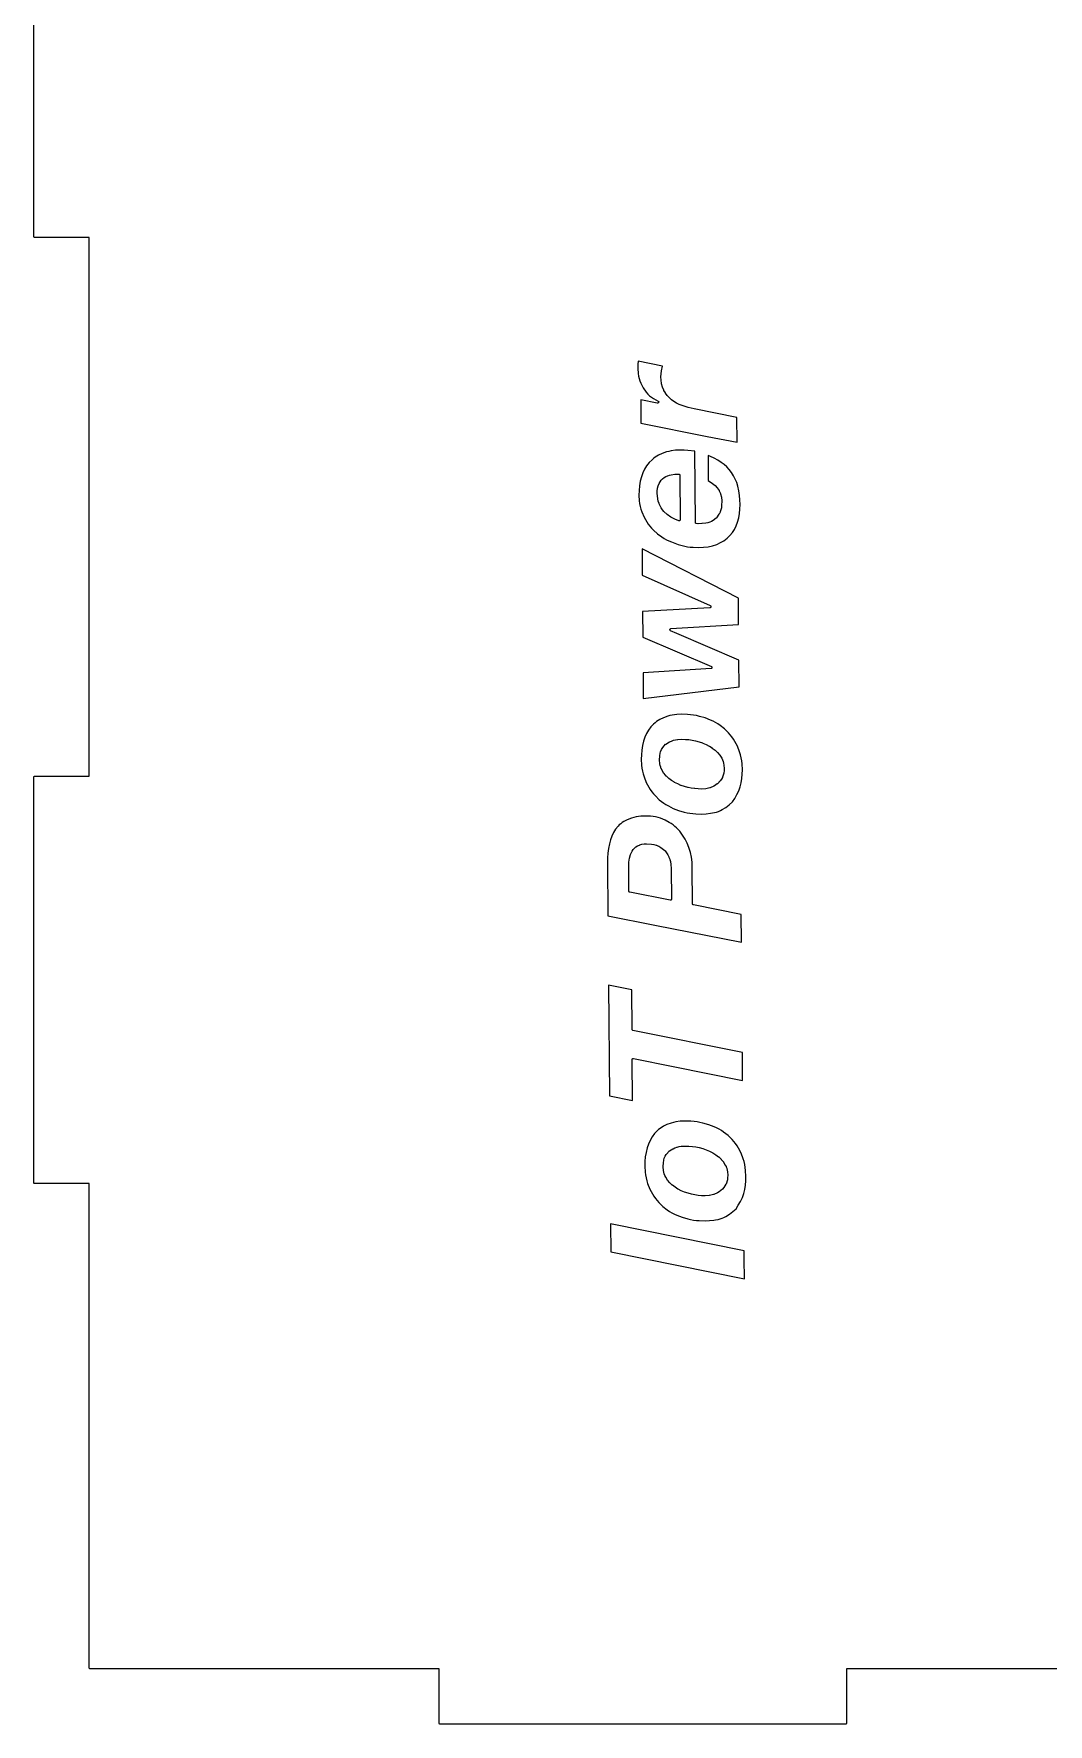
# Model space of a CAD drawing. Extents: x -18 to 289, y -291 to 372.
# Drawn here: x 138.8 to 213.9, y -290.7 to -165.7 of the extents above; entities that cross this region are included whole.
import ezdxf

# ---------------------------------------------------------------- set-up
doc = ezdxf.new("R2010")
doc.units = 0

msp = doc.modelspace()

# ---------------------------------------------------------------- linework, layer by layer
at = {"color": 1}
for p, q in [((138.78, -180.675), (138.78, -150.675)), ((138.783, -180.697), (138.78, -180.675)), ((138.793, -180.716), (138.783, -180.697)), ((138.809, -180.732), (138.793, -180.716)), ((138.828, -180.742), (138.809, -180.732)), ((138.85, -180.745), (138.828, -180.742)), ((142.88, -180.745), (138.85, -180.745)), ((142.88, -220.605), (142.88, -180.745)), ((183.507, -189.9), (183.486, -190.128)), ((185.299, -190.26), (183.507, -189.9)), ((183.486, -190.128), (183.478, -190.431)), ((183.478, -190.431), (183.512, -190.813)), ((183.512, -190.813), (183.539, -191)), ((183.539, -191), (183.58, -191.182)), ((183.58, -191.182), (183.637, -191.359)), ((185.192, -191.044), (185.201, -190.832)), ((185.192, -191.051), (185.192, -191.044)), ((185.206, -191.303), (185.192, -191.051)), ((185.201, -190.832), (185.202, -190.825)), ((185.202, -190.825), (185.231, -190.616)), ((185.207, -191.308), (185.206, -191.303)), ((185.24, -191.557), (185.207, -191.308)), ((185.231, -190.613), (185.299, -190.26)), ((185.231, -190.616), (185.231, -190.613)), ((183.637, -191.359), (183.708, -191.534)), ((183.708, -191.534), (183.873, -191.878)), ((183.873, -191.878), (184.096, -192.186)), ((184.096, -192.186), (184.217, -192.327)), ((184.217, -192.327), (184.348, -192.454)), ((184.348, -192.454), (184.492, -192.567)), ((184.492, -192.567), (184.649, -192.667)), ((185.242, -191.567), (185.24, -191.557)), ((185.31, -191.808), (185.242, -191.567)), ((185.312, -191.814), (185.31, -191.808)), ((185.402, -192.05), (185.312, -191.814)), ((185.407, -192.06), (185.402, -192.05)), ((185.517, -192.247), (185.407, -192.06)), ((185.52, -192.252), (185.517, -192.247)), ((185.644, -192.427), (185.52, -192.252)), ((185.649, -192.434), (185.644, -192.427)), ((185.794, -192.592), (185.649, -192.434)), ((185.798, -192.596), (185.794, -192.592)), ((185.957, -192.744), (185.798, -192.596)), ((184.913, -193.008), (183.694, -192.745)), ((183.694, -192.745), (183.709, -194.49)), ((184.649, -192.667), (184.989, -192.85)), ((184.936, -193.01), (184.913, -193.008)), ((184.959, -193.003), (184.936, -193.01)), ((184.977, -192.99), (184.959, -193.003)), ((185.005, -192.962), (184.977, -192.99)), ((184.989, -192.85), (185.007, -192.864)), ((185.018, -192.944), (185.005, -192.962)), ((185.007, -192.864), (185.019, -192.881)), ((185.025, -192.924), (185.018, -192.944)), ((185.019, -192.881), (185.025, -192.902)), ((185.025, -192.902), (185.025, -192.924)), ((185.965, -192.75), (185.957, -192.744)), ((186.147, -192.877), (185.965, -192.75)), ((186.15, -192.88), (186.147, -192.877)), ((186.339, -192.996), (186.15, -192.88)), ((186.345, -192.999), (186.339, -192.996)), ((186.543, -193.096), (186.345, -192.999)), ((186.547, -193.097), (186.543, -193.096)), ((186.752, -193.184), (186.547, -193.097)), ((186.758, -193.187), (186.752, -193.184)), ((187.196, -193.325), (186.758, -193.187)), ((187.201, -193.326), (187.196, -193.325)), ((187.647, -193.433), (187.201, -193.326)), ((187.649, -193.434), (187.647, -193.433)), ((190.807, -194.066), (187.649, -193.434)), ((183.709, -194.49), (188.614, -195.461)), ((190.823, -195.899), (190.807, -194.066)), ((188.614, -195.461), (190.823, -195.899)), ((184.319, -197.405), (184.132, -197.644)), ((184.533, -197.194), (184.319, -197.405)), ((184.643, -197.097), (184.533, -197.194)), ((184.759, -197.008), (184.643, -197.097)), ((184.882, -196.929), (184.759, -197.008)), ((185.011, -196.858), (184.882, -196.929)), ((185.282, -196.728), (185.011, -196.858)), ((185.609, -196.616), (185.282, -196.728)), ((185.773, -196.568), (185.609, -196.616)), ((185.938, -196.531), (185.773, -196.568)), ((186.279, -196.488), (185.938, -196.531)), ((186.626, -196.469), (186.279, -196.488)), ((186.908, -196.476), (186.626, -196.469)), ((187.188, -196.494), (186.908, -196.476)), ((187.692, -196.562), (187.188, -196.494)), ((187.738, -201.838), (187.692, -196.562)), ((188.858, -196.954), (188.675, -196.879)), ((188.675, -196.879), (188.691, -198.727)), ((189.13, -197.08), (188.858, -196.954)), ((189.393, -197.224), (189.13, -197.08)), ((189.647, -197.383), (189.393, -197.224)), ((189.863, -197.546), (189.647, -197.383)), ((190.066, -197.723), (189.863, -197.546)), ((183.66, -198.781), (183.598, -199.117)), ((183.741, -198.448), (183.66, -198.781)), ((183.845, -198.164), (183.741, -198.448)), ((183.971, -197.892), (183.845, -198.164)), ((184.047, -197.766), (183.971, -197.892)), ((184.132, -197.644), (184.047, -197.766)), ((185.06, -198.941), (185.127, -198.822)), ((185.127, -198.822), (185.13, -198.816)), ((185.13, -198.816), (185.207, -198.705)), ((185.207, -198.705), (185.216, -198.695)), ((185.216, -198.695), (185.312, -198.601)), ((185.312, -198.601), (185.317, -198.596)), ((185.317, -198.596), (185.424, -198.511)), ((185.424, -198.511), (185.435, -198.504)), ((185.435, -198.504), (185.554, -198.44)), ((185.554, -198.44), (185.558, -198.438)), ((185.558, -198.438), (185.68, -198.383)), ((185.68, -198.383), (185.689, -198.38)), ((185.689, -198.38), (185.818, -198.341)), ((185.818, -198.341), (185.823, -198.34)), ((185.823, -198.34), (185.955, -198.312)), ((185.955, -198.312), (185.959, -198.311)), ((185.959, -198.311), (186.231, -198.266)), ((186.231, -198.266), (186.238, -198.265)), ((186.238, -198.265), (186.512, -198.249)), ((186.512, -198.249), (186.534, -198.251)), ((186.534, -198.251), (186.555, -198.261)), ((186.555, -198.261), (186.571, -198.276)), ((186.571, -198.276), (186.582, -198.296)), ((186.582, -198.296), (186.586, -198.318)), ((186.586, -198.318), (186.615, -201.637)), ((188.691, -198.727), (189.013, -198.955)), ((190.25, -197.92), (190.066, -197.723)), ((190.421, -198.129), (190.25, -197.92)), ((190.567, -198.369), (190.421, -198.129)), ((190.696, -198.619), (190.567, -198.369)), ((190.797, -198.882), (190.696, -198.619)), ((183.57, -199.458), (183.56, -199.801)), ((183.56, -199.801), (183.59, -200.227)), ((183.598, -199.117), (183.57, -199.458)), ((184.917, -199.675), (184.923, -199.494)), ((184.917, -199.681), (184.917, -199.675)), ((184.927, -199.87), (184.917, -199.681)), ((184.923, -199.489), (184.942, -199.311)), ((184.923, -199.494), (184.923, -199.489)), ((184.927, -199.874), (184.927, -199.87)), ((184.949, -200.062), (184.927, -199.874)), ((184.942, -199.311), (184.944, -199.3)), ((184.944, -199.3), (184.99, -199.127)), ((184.951, -200.07), (184.949, -200.062)), ((184.995, -200.253), (184.951, -200.07)), ((184.99, -199.127), (184.992, -199.121)), ((184.992, -199.121), (185.055, -198.951)), ((185.055, -198.951), (185.06, -198.941)), ((189.013, -198.955), (189.017, -198.957)), ((189.017, -198.957), (189.192, -199.097)), ((189.192, -199.097), (189.2, -199.105)), ((189.2, -199.105), (189.35, -199.27)), ((189.35, -199.27), (189.355, -199.277)), ((189.355, -199.277), (189.491, -199.47)), ((189.491, -199.47), (189.497, -199.479)), ((189.497, -199.479), (189.603, -199.69)), ((189.603, -199.69), (189.608, -199.703)), ((189.608, -199.703), (189.675, -199.958)), ((189.675, -199.958), (189.677, -199.97)), ((189.677, -199.97), (189.698, -200.232)), ((190.881, -199.152), (190.797, -198.882)), ((190.952, -199.486), (190.881, -199.152)), ((191.006, -199.823), (190.952, -199.486)), ((191.033, -200.163), (191.006, -199.823)), ((183.59, -200.227), (183.616, -200.436)), ((183.616, -200.436), (183.655, -200.641)), ((183.655, -200.641), (183.711, -200.842)), ((183.711, -200.842), (183.78, -201.041)), ((183.78, -201.041), (183.946, -201.434)), ((184.996, -200.258), (184.995, -200.253)), ((185.053, -200.439), (184.996, -200.258)), ((185.056, -200.447), (185.053, -200.439)), ((185.124, -200.597), (185.056, -200.447)), ((185.126, -200.601), (185.124, -200.597)), ((185.204, -200.745), (185.126, -200.601)), ((185.208, -200.752), (185.204, -200.745)), ((185.301, -200.886), (185.208, -200.752)), ((185.304, -200.889), (185.301, -200.886)), ((185.406, -201.018), (185.304, -200.889)), ((185.413, -201.026), (185.406, -201.018)), ((185.644, -201.246), (185.413, -201.026)), ((185.652, -201.253), (185.644, -201.246)), ((185.915, -201.435), (185.652, -201.253)), ((189.485, -201.212), (189.305, -201.485)), ((189.489, -201.206), (189.485, -201.212)), ((189.564, -201.064), (189.489, -201.206)), ((189.568, -201.055), (189.564, -201.064)), ((189.623, -200.907), (189.568, -201.055)), ((189.625, -200.899), (189.623, -200.907)), ((189.661, -200.744), (189.625, -200.899)), ((189.662, -200.737), (189.661, -200.744)), ((189.682, -200.577), (189.662, -200.737)), ((189.683, -200.571), (189.682, -200.577)), ((189.698, -200.241), (189.683, -200.571)), ((189.698, -200.232), (189.698, -200.241)), ((190.946, -201.495), (191.007, -201.17)), ((191.007, -201.17), (191.035, -200.84)), ((191.045, -200.506), (191.033, -200.163)), ((191.035, -200.84), (191.045, -200.506)), ((183.946, -201.434), (184.147, -201.779)), ((184.147, -201.779), (184.255, -201.944)), ((184.255, -201.944), (184.373, -202.102)), ((184.373, -202.102), (184.501, -202.25)), ((184.501, -202.25), (184.639, -202.392)), ((184.639, -202.392), (184.932, -202.662)), ((185.924, -201.44), (185.915, -201.435)), ((186.214, -201.582), (185.924, -201.44)), ((186.219, -201.584), (186.214, -201.582)), ((186.519, -201.703), (186.219, -201.584)), ((186.541, -201.708), (186.519, -201.703)), ((186.564, -201.705), (186.541, -201.708)), ((186.585, -201.696), (186.564, -201.705)), ((186.601, -201.68), (186.585, -201.696)), ((186.611, -201.66), (186.601, -201.68)), ((186.615, -201.637), (186.611, -201.66)), ((187.741, -201.858), (187.738, -201.838)), ((187.75, -201.876), (187.741, -201.858)), ((187.764, -201.891), (187.75, -201.876)), ((187.781, -201.902), (187.764, -201.891)), ((187.801, -201.907), (187.781, -201.902)), ((187.927, -201.92), (187.801, -201.907)), ((187.935, -201.92), (187.927, -201.92)), ((188.229, -201.917), (187.935, -201.92)), ((188.235, -201.917), (188.229, -201.917)), ((188.518, -201.889), (188.235, -201.917)), ((188.525, -201.888), (188.518, -201.889)), ((188.662, -201.861), (188.525, -201.888)), ((188.668, -201.859), (188.662, -201.861)), ((188.799, -201.819), (188.668, -201.859)), ((188.809, -201.815), (188.799, -201.819)), ((188.933, -201.756), (188.809, -201.815)), ((188.94, -201.752), (188.933, -201.756)), ((189.058, -201.678), (188.94, -201.752)), ((189.064, -201.675), (189.058, -201.678)), ((189.29, -201.502), (189.064, -201.675)), ((189.305, -201.485), (189.29, -201.502)), ((190.301, -202.803), (190.477, -202.579)), ((190.477, -202.579), (190.635, -202.341)), ((190.635, -202.341), (190.76, -202.085)), ((190.76, -202.085), (190.864, -201.817)), ((190.864, -201.817), (190.946, -201.495)), ((190.924, -207.427), (183.791, -203.781)), ((183.791, -203.781), (183.808, -205.721)), ((184.932, -202.662), (185.262, -202.896)), ((185.262, -202.896), (185.432, -203.005)), ((185.432, -203.005), (185.604, -203.105)), ((185.604, -203.105), (185.784, -203.195)), ((185.784, -203.195), (185.968, -203.275)), ((185.968, -203.275), (186.345, -203.423)), ((186.345, -203.423), (186.457, -203.454)), ((186.457, -203.454), (186.751, -203.536)), ((186.751, -203.536), (186.954, -203.585)), ((186.954, -203.585), (187.158, -203.624)), ((187.158, -203.624), (187.363, -203.65)), ((187.363, -203.65), (187.571, -203.667)), ((187.571, -203.667), (187.992, -203.684)), ((187.992, -203.684), (188.337, -203.668)), ((188.337, -203.668), (188.677, -203.63)), ((188.677, -203.63), (189.01, -203.553)), ((189.01, -203.553), (189.337, -203.453)), ((189.337, -203.453), (189.601, -203.325)), ((189.601, -203.325), (189.854, -203.179)), ((189.854, -203.179), (190.084, -203)), ((190.084, -203), (190.301, -202.803)), ((183.808, -205.721), (188.843, -207.983)), ((190.941, -209.39), (190.924, -207.427)), ((188.819, -208.145), (183.832, -208.409)), ((183.832, -208.409), (183.848, -210.314)), ((188.84, -208.14), (188.819, -208.145)), ((188.859, -208.13), (188.84, -208.14)), ((188.843, -207.983), (188.859, -207.993)), ((188.859, -207.993), (188.872, -208.008)), ((188.873, -208.114), (188.859, -208.13)), ((188.872, -208.008), (188.881, -208.025)), ((188.882, -208.094), (188.873, -208.114)), ((188.881, -208.025), (188.884, -208.044)), ((188.885, -208.072), (188.882, -208.094)), ((188.884, -208.044), (188.885, -208.072)), ((185.86, -209.753), (185.863, -209.732)), ((185.86, -209.781), (185.86, -209.753)), ((185.863, -209.801), (185.86, -209.781)), ((185.863, -209.732), (185.872, -209.713)), ((185.872, -209.819), (185.863, -209.801)), ((185.872, -209.713), (185.887, -209.698)), ((185.885, -209.835), (185.872, -209.819)), ((185.902, -209.845), (185.885, -209.835)), ((185.887, -209.698), (185.905, -209.688)), ((186.371, -210.047), (185.902, -209.845)), ((185.905, -209.688), (185.926, -209.683)), ((185.926, -209.683), (190.941, -209.39)), ((190.964, -212.023), (186.371, -210.047)), ((183.848, -210.314), (188.923, -212.478)), ((188.923, -212.478), (188.941, -212.488)), ((188.954, -212.61), (188.939, -212.625)), ((188.941, -212.488), (188.954, -212.503)), ((188.954, -212.503), (188.963, -212.522)), ((188.963, -212.591), (188.954, -212.61)), ((188.963, -212.522), (188.966, -212.542)), ((188.966, -212.57), (188.963, -212.591)), ((188.966, -212.542), (188.966, -212.57)), ((190.981, -214.002), (190.964, -212.023)), ((188.9, -212.64), (183.872, -212.961)), ((183.872, -212.961), (183.887, -214.847)), ((188.921, -212.635), (188.9, -212.64)), ((188.939, -212.625), (188.921, -212.635)), ((183.887, -214.847), (190.981, -214.002)), ((185.369, -216.28), (185.111, -216.41)), ((185.693, -216.167), (185.369, -216.28)), ((185.856, -216.119), (185.693, -216.167)), ((186.018, -216.082), (185.856, -216.119)), ((186.356, -216.039), (186.018, -216.082)), ((186.7, -216.021), (186.356, -216.039)), ((187.152, -216.038), (186.7, -216.021)), ((187.376, -216.056), (187.152, -216.038)), ((187.597, -216.083), (187.376, -216.056)), ((187.818, -216.124), (187.597, -216.083)), ((188.036, -216.175), (187.818, -216.124)), ((188.472, -216.295), (188.036, -216.175)), ((188.857, -216.448), (188.472, -216.295)), ((184.126, -217.454), (184.009, -217.727)), ((184.278, -217.198), (184.126, -217.454)), ((184.45, -216.955), (184.278, -217.198)), ((184.652, -216.746), (184.45, -216.955)), ((184.757, -216.65), (184.652, -216.746)), ((184.868, -216.562), (184.757, -216.65)), ((185.111, -216.41), (184.868, -216.562)), ((189.045, -216.531), (188.857, -216.448)), ((189.226, -216.624), (189.045, -216.531)), ((189.4, -216.73), (189.226, -216.624)), ((189.569, -216.846), (189.4, -216.73)), ((189.898, -217.096), (189.569, -216.846)), ((190.186, -217.385), (189.898, -217.096)), ((190.323, -217.535), (190.186, -217.385)), ((190.448, -217.693), (190.323, -217.535)), ((183.77, -218.675), (183.741, -219.012)), ((183.831, -218.343), (183.77, -218.675)), ((183.912, -218.013), (183.831, -218.343)), ((184.009, -217.727), (183.912, -218.013)), ((185.131, -218.921), (185.17, -218.775)), ((185.17, -218.775), (185.174, -218.764)), ((185.174, -218.764), (185.236, -218.627)), ((185.236, -218.627), (185.241, -218.618)), ((185.241, -218.618), (185.324, -218.49)), ((185.324, -218.49), (185.329, -218.483)), ((185.329, -218.483), (185.531, -218.241)), ((185.531, -218.241), (185.54, -218.232)), ((185.54, -218.232), (185.55, -218.225)), ((185.55, -218.225), (185.818, -218.07)), ((185.818, -218.07), (185.823, -218.068)), ((185.823, -218.068), (185.961, -218.003)), ((185.961, -218.003), (185.968, -218)), ((185.968, -218), (186.111, -217.95)), ((186.111, -217.95), (186.118, -217.948)), ((186.118, -217.948), (186.266, -217.914)), ((186.266, -217.914), (186.272, -217.913)), ((186.272, -217.913), (186.424, -217.892)), ((186.424, -217.892), (186.429, -217.891)), ((186.429, -217.891), (186.739, -217.869)), ((186.739, -217.869), (186.747, -217.869)), ((186.747, -217.869), (186.998, -217.879)), ((186.998, -217.879), (187.001, -217.879)), ((187.001, -217.879), (187.251, -217.899)), ((187.251, -217.899), (187.256, -217.9)), ((187.256, -217.9), (187.504, -217.939)), ((187.504, -217.939), (187.507, -217.939)), ((187.507, -217.939), (187.754, -217.988)), ((187.754, -217.988), (187.758, -217.989)), ((187.758, -217.989), (188.018, -218.06)), ((188.018, -218.06), (188.021, -218.062)), ((188.021, -218.062), (188.274, -218.146)), ((188.274, -218.146), (188.28, -218.148)), ((188.28, -218.148), (188.526, -218.255)), ((188.526, -218.255), (188.53, -218.257)), ((188.53, -218.257), (188.769, -218.378)), ((188.769, -218.378), (188.775, -218.381)), ((188.775, -218.381), (188.989, -218.517)), ((188.989, -218.517), (188.993, -218.52)), ((188.993, -218.52), (189.194, -218.671)), ((189.194, -218.671), (189.201, -218.677)), ((189.201, -218.677), (189.381, -218.852)), ((189.381, -218.852), (189.385, -218.856)), ((189.385, -218.856), (189.552, -219.046)), ((190.561, -217.859), (190.448, -217.693)), ((190.665, -218.032), (190.561, -217.859)), ((190.858, -218.394), (190.665, -218.032)), ((191.013, -218.813), (190.858, -218.394)), ((191.078, -219.026), (191.013, -218.813)), ((183.741, -219.012), (183.731, -219.352)), ((183.731, -219.352), (183.76, -219.795)), ((183.76, -219.795), (183.784, -220.013)), ((183.784, -220.013), (183.822, -220.226)), ((185.09, -219.406), (185.106, -219.088)), ((185.09, -219.417), (185.09, -219.406)), ((185.115, -219.673), (185.09, -219.417)), ((185.106, -219.088), (185.107, -219.082)), ((185.107, -219.082), (185.13, -218.929)), ((185.116, -219.678), (185.115, -219.673)), ((185.137, -219.803), (185.116, -219.678)), ((185.13, -218.929), (185.131, -218.921)), ((185.138, -219.809), (185.137, -219.803)), ((185.171, -219.93), (185.138, -219.809)), ((185.174, -219.938), (185.171, -219.93)), ((185.22, -220.054), (185.174, -219.938)), ((185.223, -220.06), (185.22, -220.054)), ((185.281, -220.173), (185.223, -220.06)), ((189.552, -219.046), (189.559, -219.056)), ((189.559, -219.056), (189.69, -219.276)), ((189.69, -219.276), (189.693, -219.281)), ((189.693, -219.281), (189.748, -219.393)), ((189.748, -219.393), (189.751, -219.399)), ((189.751, -219.399), (189.795, -219.516)), ((189.795, -219.516), (189.797, -219.524)), ((189.797, -219.524), (189.828, -219.645)), ((189.828, -219.645), (189.829, -219.651)), ((189.829, -219.651), (189.849, -219.776)), ((189.849, -219.776), (189.85, -219.781)), ((189.85, -219.781), (189.872, -220.036)), ((189.872, -220.045), (189.865, -220.204)), ((189.872, -220.036), (189.872, -220.045)), ((191.13, -219.24), (191.078, -219.026)), ((191.167, -219.457), (191.13, -219.24)), ((191.19, -219.679), (191.167, -219.457)), ((191.217, -220.127), (191.19, -219.679)), ((138.78, -220.675), (138.783, -220.653)), ((138.78, -250.675), (138.78, -220.675)), ((138.783, -220.653), (138.793, -220.634)), ((138.793, -220.634), (138.809, -220.618)), ((138.809, -220.618), (138.828, -220.608)), ((138.828, -220.608), (138.85, -220.605)), ((138.85, -220.605), (142.88, -220.605)), ((183.822, -220.226), (183.876, -220.436)), ((183.876, -220.436), (183.944, -220.645)), ((183.944, -220.645), (184.104, -221.058)), ((184.104, -221.058), (184.298, -221.414)), ((185.283, -220.178), (185.281, -220.173)), ((185.417, -220.397), (185.283, -220.178)), ((185.424, -220.406), (185.417, -220.397)), ((185.587, -220.592), (185.424, -220.406)), ((185.591, -220.596), (185.587, -220.592)), ((185.768, -220.768), (185.591, -220.596)), ((185.775, -220.774), (185.768, -220.768)), ((185.973, -220.921), (185.775, -220.774)), ((185.978, -220.924), (185.973, -220.921)), ((186.188, -221.056), (185.978, -220.924)), ((186.194, -221.06), (186.188, -221.056)), ((186.431, -221.177), (186.194, -221.06)), ((186.434, -221.178), (186.431, -221.177)), ((186.675, -221.281), (186.434, -221.178)), ((186.681, -221.284), (186.675, -221.281)), ((186.931, -221.365), (186.681, -221.284)), ((186.935, -221.366), (186.931, -221.365)), ((187.19, -221.435), (186.935, -221.366)), ((189.104, -221.34), (188.833, -221.459)), ((189.113, -221.335), (189.104, -221.34)), ((189.238, -221.257), (189.113, -221.335)), ((189.242, -221.254), (189.238, -221.257)), ((189.362, -221.166), (189.242, -221.254)), ((189.369, -221.161), (189.362, -221.166)), ((189.475, -221.061), (189.369, -221.161)), ((189.479, -221.057), (189.475, -221.061)), ((189.576, -220.95), (189.479, -221.057)), ((189.581, -220.943), (189.576, -220.95)), ((189.664, -220.824), (189.581, -220.943)), ((189.667, -220.82), (189.664, -220.824)), ((189.741, -220.695), (189.667, -220.82)), ((189.747, -220.683), (189.741, -220.695)), ((189.801, -220.533), (189.747, -220.683)), ((189.803, -220.527), (189.801, -220.533)), ((189.844, -220.375), (189.803, -220.527)), ((189.845, -220.365), (189.844, -220.375)), ((189.864, -220.209), (189.845, -220.365)), ((189.865, -220.204), (189.864, -220.209)), ((191.064, -221.393), (191.135, -221.088)), ((191.135, -221.088), (191.178, -220.775)), ((191.178, -220.775), (191.202, -220.452)), ((191.202, -220.452), (191.217, -220.127)), ((184.298, -221.414), (184.403, -221.587)), ((184.403, -221.587), (184.516, -221.751)), ((184.516, -221.751), (184.641, -221.906)), ((184.641, -221.906), (184.727, -222.001)), ((184.727, -222.001), (184.777, -222.055)), ((184.777, -222.055), (185.064, -222.342)), ((185.064, -222.342), (185.395, -222.588)), ((185.395, -222.588), (185.565, -222.703)), ((187.194, -221.436), (187.19, -221.435)), ((187.437, -221.485), (187.194, -221.436)), ((187.44, -221.485), (187.437, -221.485)), ((187.685, -221.524), (187.44, -221.485)), ((187.69, -221.525), (187.685, -221.524)), ((187.936, -221.545), (187.69, -221.525)), ((187.939, -221.545), (187.936, -221.545)), ((188.187, -221.554), (187.939, -221.545)), ((188.195, -221.554), (188.187, -221.554)), ((188.506, -221.531), (188.195, -221.554)), ((188.516, -221.529), (188.506, -221.531)), ((188.82, -221.463), (188.516, -221.529)), ((188.833, -221.459), (188.82, -221.463)), ((190.243, -222.714), (190.485, -222.509)), ((190.485, -222.509), (190.654, -222.242)), ((190.654, -222.242), (190.817, -221.965)), ((190.817, -221.965), (190.957, -221.681)), ((190.957, -221.681), (191.015, -221.538)), ((191.015, -221.538), (191.064, -221.393)), ((182.692, -223.824), (182.444, -223.96)), ((183.02, -223.702), (182.692, -223.824)), ((183.185, -223.653), (183.02, -223.702)), ((183.352, -223.613), (183.185, -223.653)), ((183.523, -223.586), (183.352, -223.613)), ((183.696, -223.569), (183.523, -223.586)), ((184.047, -223.552), (183.696, -223.569)), ((184.427, -223.57), (184.047, -223.552)), ((184.613, -223.588), (184.427, -223.57)), ((184.795, -223.619), (184.613, -223.588)), ((184.975, -223.663), (184.795, -223.619)), ((185.152, -223.72), (184.975, -223.663)), ((185.506, -223.855), (185.152, -223.72)), ((185.807, -224.02), (185.506, -223.855)), ((185.565, -222.703), (185.739, -222.808)), ((185.739, -222.808), (185.921, -222.902)), ((185.921, -222.902), (186.108, -222.987)), ((186.108, -222.987), (186.49, -223.142)), ((186.49, -223.142), (186.912, -223.257)), ((186.912, -223.257), (187.124, -223.305)), ((187.124, -223.305), (187.337, -223.344)), ((187.337, -223.344), (187.552, -223.37)), ((187.552, -223.37), (187.769, -223.387)), ((187.769, -223.387), (188.206, -223.403)), ((188.206, -223.403), (188.531, -223.381)), ((188.531, -223.381), (188.852, -223.349)), ((188.852, -223.349), (189.162, -223.294)), ((189.162, -223.294), (189.31, -223.255)), ((189.31, -223.255), (189.454, -223.207)), ((189.454, -223.207), (189.593, -223.149)), ((189.593, -223.149), (189.728, -223.078)), ((189.728, -223.078), (189.99, -222.91)), ((189.99, -222.91), (190.243, -222.714)), ((181.547, -225.039), (181.451, -225.318)), ((181.677, -224.776), (181.547, -225.039)), ((181.83, -224.523), (181.677, -224.776)), ((182.014, -224.308), (181.83, -224.523)), ((182.111, -224.208), (182.014, -224.308)), ((182.214, -224.117), (182.111, -224.208)), ((182.325, -224.035), (182.214, -224.117)), ((182.444, -223.96), (182.325, -224.035)), ((185.951, -224.11), (185.807, -224.02)), ((186.089, -224.208), (185.951, -224.11)), ((186.219, -224.315), (186.089, -224.208)), ((186.343, -224.432), (186.219, -224.315)), ((186.582, -224.68), (186.343, -224.432)), ((186.792, -224.959), (186.582, -224.68)), ((186.98, -225.251), (186.792, -224.959)), ((181.264, -226.289), (181.242, -226.633)), ((181.311, -225.947), (181.264, -226.289)), ((181.375, -225.607), (181.311, -225.947)), ((181.451, -225.318), (181.375, -225.607)), ((182.937, -226.392), (183.056, -226.148)), ((183.056, -226.148), (183.062, -226.139)), ((183.062, -226.139), (183.137, -226.031)), ((183.137, -226.031), (183.141, -226.025)), ((183.141, -226.025), (183.226, -225.928)), ((183.226, -225.928), (183.236, -225.919)), ((183.236, -225.919), (183.338, -225.839)), ((183.338, -225.839), (183.345, -225.834)), ((183.345, -225.834), (183.458, -225.765)), ((183.458, -225.765), (183.466, -225.761)), ((183.466, -225.761), (183.612, -225.696)), ((183.612, -225.696), (183.619, -225.693)), ((183.619, -225.693), (183.77, -225.645)), ((183.77, -225.645), (183.781, -225.643)), ((183.781, -225.643), (183.938, -225.62)), ((183.938, -225.62), (183.944, -225.619)), ((183.944, -225.619), (184.105, -225.61)), ((184.105, -225.61), (184.113, -225.61)), ((184.113, -225.61), (184.484, -225.632)), ((184.484, -225.632), (184.49, -225.633)), ((184.49, -225.633), (184.669, -225.659)), ((184.669, -225.659), (184.677, -225.66)), ((184.677, -225.66), (184.849, -225.706)), ((184.849, -225.706), (184.859, -225.71)), ((184.859, -225.71), (185.022, -225.78)), ((185.022, -225.78), (185.03, -225.784)), ((185.03, -225.784), (185.185, -225.876)), ((185.185, -225.876), (185.191, -225.88)), ((185.191, -225.88), (185.485, -226.102)), ((185.485, -226.102), (185.494, -226.11)), ((185.494, -226.11), (185.502, -226.12)), ((185.502, -226.12), (185.696, -226.419)), ((187.133, -225.562), (186.98, -225.251)), ((187.266, -225.885), (187.133, -225.562)), ((187.369, -226.242), (187.266, -225.885)), ((187.449, -226.605), (187.369, -226.242)), ((181.242, -226.633), (181.235, -226.98)), ((181.235, -226.98), (181.27, -230.928)), ((182.806, -227.242), (182.817, -226.961)), ((182.806, -227.246), (182.806, -227.242)), ((182.822, -229.123), (182.806, -227.246)), ((182.817, -226.961), (182.818, -226.954)), ((182.818, -226.954), (182.858, -226.675)), ((182.858, -226.675), (182.86, -226.666)), ((182.86, -226.666), (182.933, -226.404)), ((182.933, -226.404), (182.937, -226.392)), ((185.696, -226.419), (185.699, -226.425)), ((185.699, -226.425), (185.78, -226.58)), ((185.78, -226.58), (185.783, -226.587)), ((185.783, -226.587), (185.845, -226.748)), ((185.845, -226.748), (185.848, -226.756)), ((185.848, -226.756), (185.891, -226.924)), ((185.891, -226.924), (185.892, -226.931)), ((185.892, -226.931), (185.918, -227.105)), ((185.918, -227.105), (185.919, -227.11)), ((185.919, -227.11), (185.945, -227.466)), ((185.945, -227.466), (185.945, -227.47)), ((185.945, -227.47), (185.965, -229.711)), ((187.492, -226.972), (187.449, -226.605)), ((187.513, -227.346), (187.492, -226.972)), ((187.537, -230.062), (187.513, -227.346)), ((182.825, -229.141), (182.822, -229.123)), ((182.833, -229.159), (182.825, -229.141)), ((182.845, -229.174), (182.833, -229.159)), ((182.86, -229.184), (182.845, -229.174)), ((182.879, -229.191), (182.86, -229.184)), ((185.882, -229.781), (182.879, -229.191)), ((185.902, -229.782), (185.882, -229.781)), ((185.922, -229.777), (185.902, -229.782)), ((185.94, -229.766), (185.922, -229.777)), ((185.953, -229.751), (185.94, -229.766)), ((185.962, -229.732), (185.953, -229.751)), ((185.965, -229.711), (185.962, -229.732)), ((187.54, -230.08), (187.537, -230.062)), ((187.547, -230.098), (187.54, -230.08)), ((187.56, -230.112), (187.547, -230.098)), ((187.575, -230.123), (187.56, -230.112)), ((187.593, -230.13), (187.575, -230.123)), ((181.27, -230.928), (184.728, -231.614)), ((191.129, -230.843), (187.593, -230.13)), ((191.147, -232.886), (191.129, -230.843)), ((184.728, -231.614), (191.147, -232.886)), ((183.026, -236.404), (181.315, -236.058)), ((181.315, -236.058), (181.387, -244.262)), ((183.052, -239.346), (183.026, -236.404)), ((183.055, -239.364), (183.052, -239.346)), ((183.062, -239.382), (183.055, -239.364)), ((183.075, -239.397), (183.062, -239.382)), ((183.09, -239.407), (183.075, -239.397)), ((183.108, -239.414), (183.09, -239.407)), ((191.218, -241.039), (183.108, -239.414)), ((191.236, -243.109), (191.218, -241.039)), ((183.071, -241.558), (183.074, -241.537)), ((183.098, -244.609), (183.071, -241.558)), ((183.074, -241.537), (183.083, -241.518)), ((183.083, -241.518), (183.096, -241.503)), ((183.096, -241.503), (183.114, -241.492)), ((183.114, -241.492), (183.134, -241.487)), ((183.134, -241.487), (183.155, -241.488)), ((183.155, -241.488), (186.096, -242.078)), ((186.096, -242.078), (191.236, -243.109)), ((181.387, -244.262), (183.098, -244.609)), ((185.633, -246.377), (185.374, -246.507)), ((185.956, -246.264), (185.633, -246.377)), ((186.12, -246.216), (185.956, -246.264)), ((186.282, -246.179), (186.12, -246.216)), ((186.62, -246.136), (186.282, -246.179)), ((186.963, -246.118), (186.62, -246.136)), ((187.415, -246.135), (186.963, -246.118)), ((187.639, -246.153), (187.415, -246.135)), ((187.861, -246.18), (187.639, -246.153)), ((188.081, -246.221), (187.861, -246.18)), ((188.3, -246.272), (188.081, -246.221)), ((188.735, -246.392), (188.3, -246.272)), ((184.39, -247.551), (184.272, -247.824)), ((184.541, -247.295), (184.39, -247.551)), ((184.714, -247.051), (184.541, -247.295)), ((184.916, -246.843), (184.714, -247.051)), ((185.022, -246.746), (184.916, -246.843)), ((185.13, -246.659), (185.022, -246.746)), ((185.374, -246.507), (185.13, -246.659)), ((189.121, -246.545), (188.735, -246.392)), ((189.309, -246.628), (189.121, -246.545)), ((189.489, -246.721), (189.309, -246.628)), ((189.663, -246.827), (189.489, -246.721)), ((189.832, -246.943), (189.663, -246.827)), ((190.161, -247.193), (189.832, -246.943)), ((190.45, -247.482), (190.161, -247.193)), ((190.586, -247.632), (190.45, -247.482)), ((190.712, -247.79), (190.586, -247.632)), ((184.033, -248.772), (184.005, -249.109)), ((184.094, -248.44), (184.033, -248.772)), ((184.176, -248.11), (184.094, -248.44)), ((184.272, -247.824), (184.176, -248.11)), ((185.394, -249.018), (185.434, -248.872)), ((185.434, -248.872), (185.438, -248.862)), ((185.438, -248.862), (185.499, -248.725)), ((185.499, -248.725), (185.504, -248.715)), ((185.504, -248.715), (185.587, -248.587)), ((185.587, -248.587), (185.592, -248.58)), ((185.592, -248.58), (185.794, -248.338)), ((185.794, -248.338), (185.803, -248.329)), ((185.803, -248.329), (185.813, -248.322)), ((185.813, -248.322), (186.082, -248.167)), ((186.082, -248.167), (186.087, -248.165)), ((186.087, -248.165), (186.225, -248.1)), ((186.225, -248.1), (186.232, -248.097)), ((186.232, -248.097), (186.375, -248.047)), ((186.375, -248.047), (186.382, -248.045)), ((186.382, -248.045), (186.53, -248.011)), ((186.53, -248.011), (186.536, -248.01)), ((186.536, -248.01), (186.687, -247.989)), ((186.687, -247.989), (186.692, -247.988)), ((186.692, -247.988), (187.003, -247.966)), ((187.003, -247.966), (187.011, -247.966)), ((187.011, -247.966), (187.262, -247.976)), ((187.262, -247.976), (187.265, -247.976)), ((187.265, -247.976), (187.515, -247.996)), ((187.515, -247.996), (187.52, -247.997)), ((187.52, -247.997), (187.768, -248.036)), ((187.768, -248.036), (187.771, -248.036)), ((187.771, -248.036), (188.017, -248.085)), ((188.017, -248.085), (188.021, -248.086)), ((188.021, -248.086), (188.281, -248.157)), ((188.281, -248.157), (188.284, -248.159)), ((188.284, -248.159), (188.538, -248.243)), ((188.538, -248.243), (188.544, -248.245)), ((188.544, -248.245), (188.789, -248.352)), ((188.789, -248.352), (188.793, -248.354)), ((188.793, -248.354), (189.033, -248.474)), ((189.033, -248.474), (189.039, -248.478)), ((189.039, -248.478), (189.253, -248.614)), ((189.253, -248.614), (189.257, -248.617)), ((189.257, -248.617), (189.458, -248.767)), ((189.458, -248.767), (189.465, -248.773)), ((189.465, -248.773), (189.645, -248.949)), ((190.825, -247.956), (190.712, -247.79)), ((190.929, -248.129), (190.825, -247.956)), ((191.121, -248.491), (190.929, -248.129)), ((191.277, -248.911), (191.121, -248.491)), ((184.005, -249.109), (183.995, -249.449)), ((183.995, -249.449), (184.024, -249.892)), ((184.024, -249.892), (184.048, -250.11)), ((184.048, -250.11), (184.086, -250.323)), ((185.354, -249.503), (185.37, -249.185)), ((185.354, -249.514), (185.354, -249.503)), ((185.378, -249.77), (185.354, -249.514)), ((185.37, -249.185), (185.371, -249.179)), ((185.371, -249.179), (185.393, -249.026)), ((185.379, -249.775), (185.378, -249.77)), ((185.401, -249.899), (185.379, -249.775)), ((185.393, -249.026), (185.394, -249.018)), ((185.402, -249.905), (185.401, -249.899)), ((185.434, -250.027), (185.402, -249.905)), ((185.437, -250.035), (185.434, -250.027)), ((185.484, -250.151), (185.437, -250.035)), ((189.645, -248.949), (189.649, -248.953)), ((189.649, -248.953), (189.816, -249.143)), ((189.816, -249.143), (189.823, -249.153)), ((189.823, -249.153), (189.953, -249.372)), ((189.953, -249.372), (189.956, -249.377)), ((189.956, -249.377), (190.012, -249.49)), ((190.012, -249.49), (190.015, -249.496)), ((190.015, -249.496), (190.059, -249.613)), ((190.059, -249.613), (190.061, -249.621)), ((190.061, -249.621), (190.091, -249.742)), ((190.091, -249.742), (190.092, -249.748)), ((190.092, -249.748), (190.112, -249.873)), ((190.112, -249.873), (190.113, -249.878)), ((190.113, -249.878), (190.135, -250.133)), ((190.135, -250.133), (190.135, -250.142)), ((191.342, -249.123), (191.277, -248.911)), ((191.394, -249.337), (191.342, -249.123)), ((191.431, -249.554), (191.394, -249.337)), ((191.454, -249.775), (191.431, -249.554)), ((191.481, -250.224), (191.454, -249.775)), ((138.783, -250.697), (138.78, -250.675)), ((138.793, -250.716), (138.783, -250.697)), ((138.809, -250.732), (138.793, -250.716)), ((138.828, -250.742), (138.809, -250.732)), ((138.85, -250.745), (138.828, -250.742)), ((142.88, -250.745), (138.85, -250.745)), ((142.88, -286.575), (142.88, -250.745)), ((184.086, -250.323), (184.14, -250.533)), ((184.14, -250.533), (184.208, -250.742)), ((184.208, -250.742), (184.368, -251.154)), ((184.368, -251.154), (184.562, -251.511)), ((185.486, -250.157), (185.484, -250.151)), ((185.544, -250.27), (185.486, -250.157)), ((185.546, -250.275), (185.544, -250.27)), ((185.68, -250.494), (185.546, -250.275)), ((185.688, -250.503), (185.68, -250.494)), ((185.852, -250.689), (185.688, -250.503)), ((185.855, -250.693), (185.852, -250.689)), ((186.032, -250.865), (185.855, -250.693)), ((186.039, -250.871), (186.032, -250.865)), ((186.236, -251.018), (186.039, -250.871)), ((186.241, -251.021), (186.236, -251.018)), ((186.451, -251.153), (186.241, -251.021)), ((186.457, -251.157), (186.451, -251.153)), ((186.694, -251.274), (186.457, -251.157)), ((186.698, -251.275), (186.694, -251.274)), ((186.94, -251.378), (186.698, -251.275)), ((186.945, -251.381), (186.94, -251.378)), ((187.195, -251.462), (186.945, -251.381)), ((189.502, -251.354), (189.377, -251.432)), ((189.506, -251.351), (189.502, -251.354)), ((189.626, -251.263), (189.506, -251.351)), ((189.633, -251.258), (189.626, -251.263)), ((189.739, -251.158), (189.633, -251.258)), ((189.743, -251.154), (189.739, -251.158)), ((189.84, -251.047), (189.743, -251.154)), ((189.845, -251.04), (189.84, -251.047)), ((189.928, -250.921), (189.845, -251.04)), ((189.931, -250.917), (189.928, -250.921)), ((190.005, -250.792), (189.931, -250.917)), ((190.011, -250.78), (190.005, -250.792)), ((190.065, -250.63), (190.011, -250.78)), ((190.067, -250.624), (190.065, -250.63)), ((190.108, -250.472), (190.067, -250.624)), ((190.109, -250.462), (190.108, -250.472)), ((190.128, -250.306), (190.109, -250.462)), ((190.129, -250.301), (190.128, -250.306)), ((190.135, -250.142), (190.129, -250.301)), ((191.328, -251.49), (191.399, -251.185)), ((191.399, -251.185), (191.441, -250.871)), ((191.441, -250.871), (191.466, -250.549)), ((191.466, -250.549), (191.481, -250.224)), ((184.562, -251.511), (184.666, -251.683)), ((184.666, -251.683), (184.779, -251.847)), ((184.779, -251.847), (184.905, -252.003)), ((184.905, -252.003), (185.041, -252.152)), ((185.041, -252.152), (185.328, -252.438)), ((185.328, -252.438), (185.659, -252.685)), ((187.199, -251.463), (187.195, -251.462)), ((187.454, -251.532), (187.199, -251.463)), ((187.458, -251.533), (187.454, -251.532)), ((187.701, -251.582), (187.458, -251.533)), ((187.704, -251.582), (187.701, -251.582)), ((187.948, -251.621), (187.704, -251.582)), ((187.953, -251.622), (187.948, -251.621)), ((188.2, -251.642), (187.953, -251.622)), ((188.203, -251.642), (188.2, -251.642)), ((188.45, -251.651), (188.203, -251.642)), ((188.458, -251.651), (188.45, -251.651)), ((188.769, -251.628), (188.458, -251.651)), ((188.779, -251.626), (188.769, -251.628)), ((189.084, -251.56), (188.779, -251.626)), ((189.097, -251.556), (189.084, -251.56)), ((189.368, -251.437), (189.097, -251.556)), ((189.377, -251.432), (189.368, -251.437)), ((190.507, -252.811), (190.749, -252.606)), ((190.749, -252.606), (190.917, -252.34)), ((190.917, -252.34), (191.08, -252.062)), ((191.08, -252.062), (191.221, -251.778)), ((191.221, -251.778), (191.279, -251.635)), ((191.279, -251.635), (191.328, -251.49)), ((191.347, -255.73), (181.469, -253.732)), ((181.469, -253.732), (181.487, -255.802)), ((185.659, -252.685), (185.829, -252.8)), ((185.829, -252.8), (186.003, -252.905)), ((186.003, -252.905), (186.184, -252.999)), ((186.184, -252.999), (186.371, -253.084)), ((186.371, -253.084), (186.754, -253.239)), ((186.754, -253.239), (187.176, -253.354)), ((187.176, -253.354), (187.388, -253.402)), ((187.388, -253.402), (187.601, -253.441)), ((187.601, -253.441), (187.815, -253.467)), ((187.815, -253.467), (188.032, -253.484)), ((188.032, -253.484), (188.47, -253.5)), ((188.47, -253.5), (188.794, -253.478)), ((188.794, -253.478), (189.115, -253.446)), ((189.115, -253.446), (189.238, -253.424)), ((189.238, -253.424), (189.426, -253.391)), ((189.426, -253.391), (189.574, -253.352)), ((189.574, -253.352), (189.718, -253.304)), ((189.718, -253.304), (189.857, -253.246)), ((189.857, -253.246), (189.991, -253.175)), ((189.991, -253.175), (190.254, -253.007)), ((190.254, -253.007), (190.507, -252.811)), ((181.487, -255.802), (191.365, -257.786)), ((191.352, -256.31), (191.347, -255.73)), ((191.365, -257.786), (191.352, -256.31)), ((142.883, -286.597), (142.88, -286.575)), ((142.893, -286.616), (142.883, -286.597)), ((142.909, -286.632), (142.893, -286.616)), ((142.928, -286.642), (142.909, -286.632)), ((142.95, -286.645), (142.928, -286.642)), ((168.78, -286.645), (142.95, -286.645)), ((168.78, -290.675), (168.78, -286.645)), ((228.78, -286.645), (198.92, -286.645)), ((198.92, -286.645), (198.92, -290.675)), ((168.783, -290.697), (168.78, -290.675)), ((168.793, -290.716), (168.783, -290.697)), ((168.809, -290.732), (168.793, -290.716)), ((168.828, -290.742), (168.809, -290.732)), ((168.85, -290.745), (168.828, -290.742)), ((198.85, -290.745), (168.85, -290.745)), ((198.872, -290.742), (198.85, -290.745)), ((198.891, -290.732), (198.872, -290.742)), ((198.907, -290.716), (198.891, -290.732)), ((198.917, -290.697), (198.907, -290.716)), ((198.92, -290.675), (198.917, -290.697))]:
    msp.add_line(p, q, dxfattribs=at)

doc.saveas('drawing.dxf')
